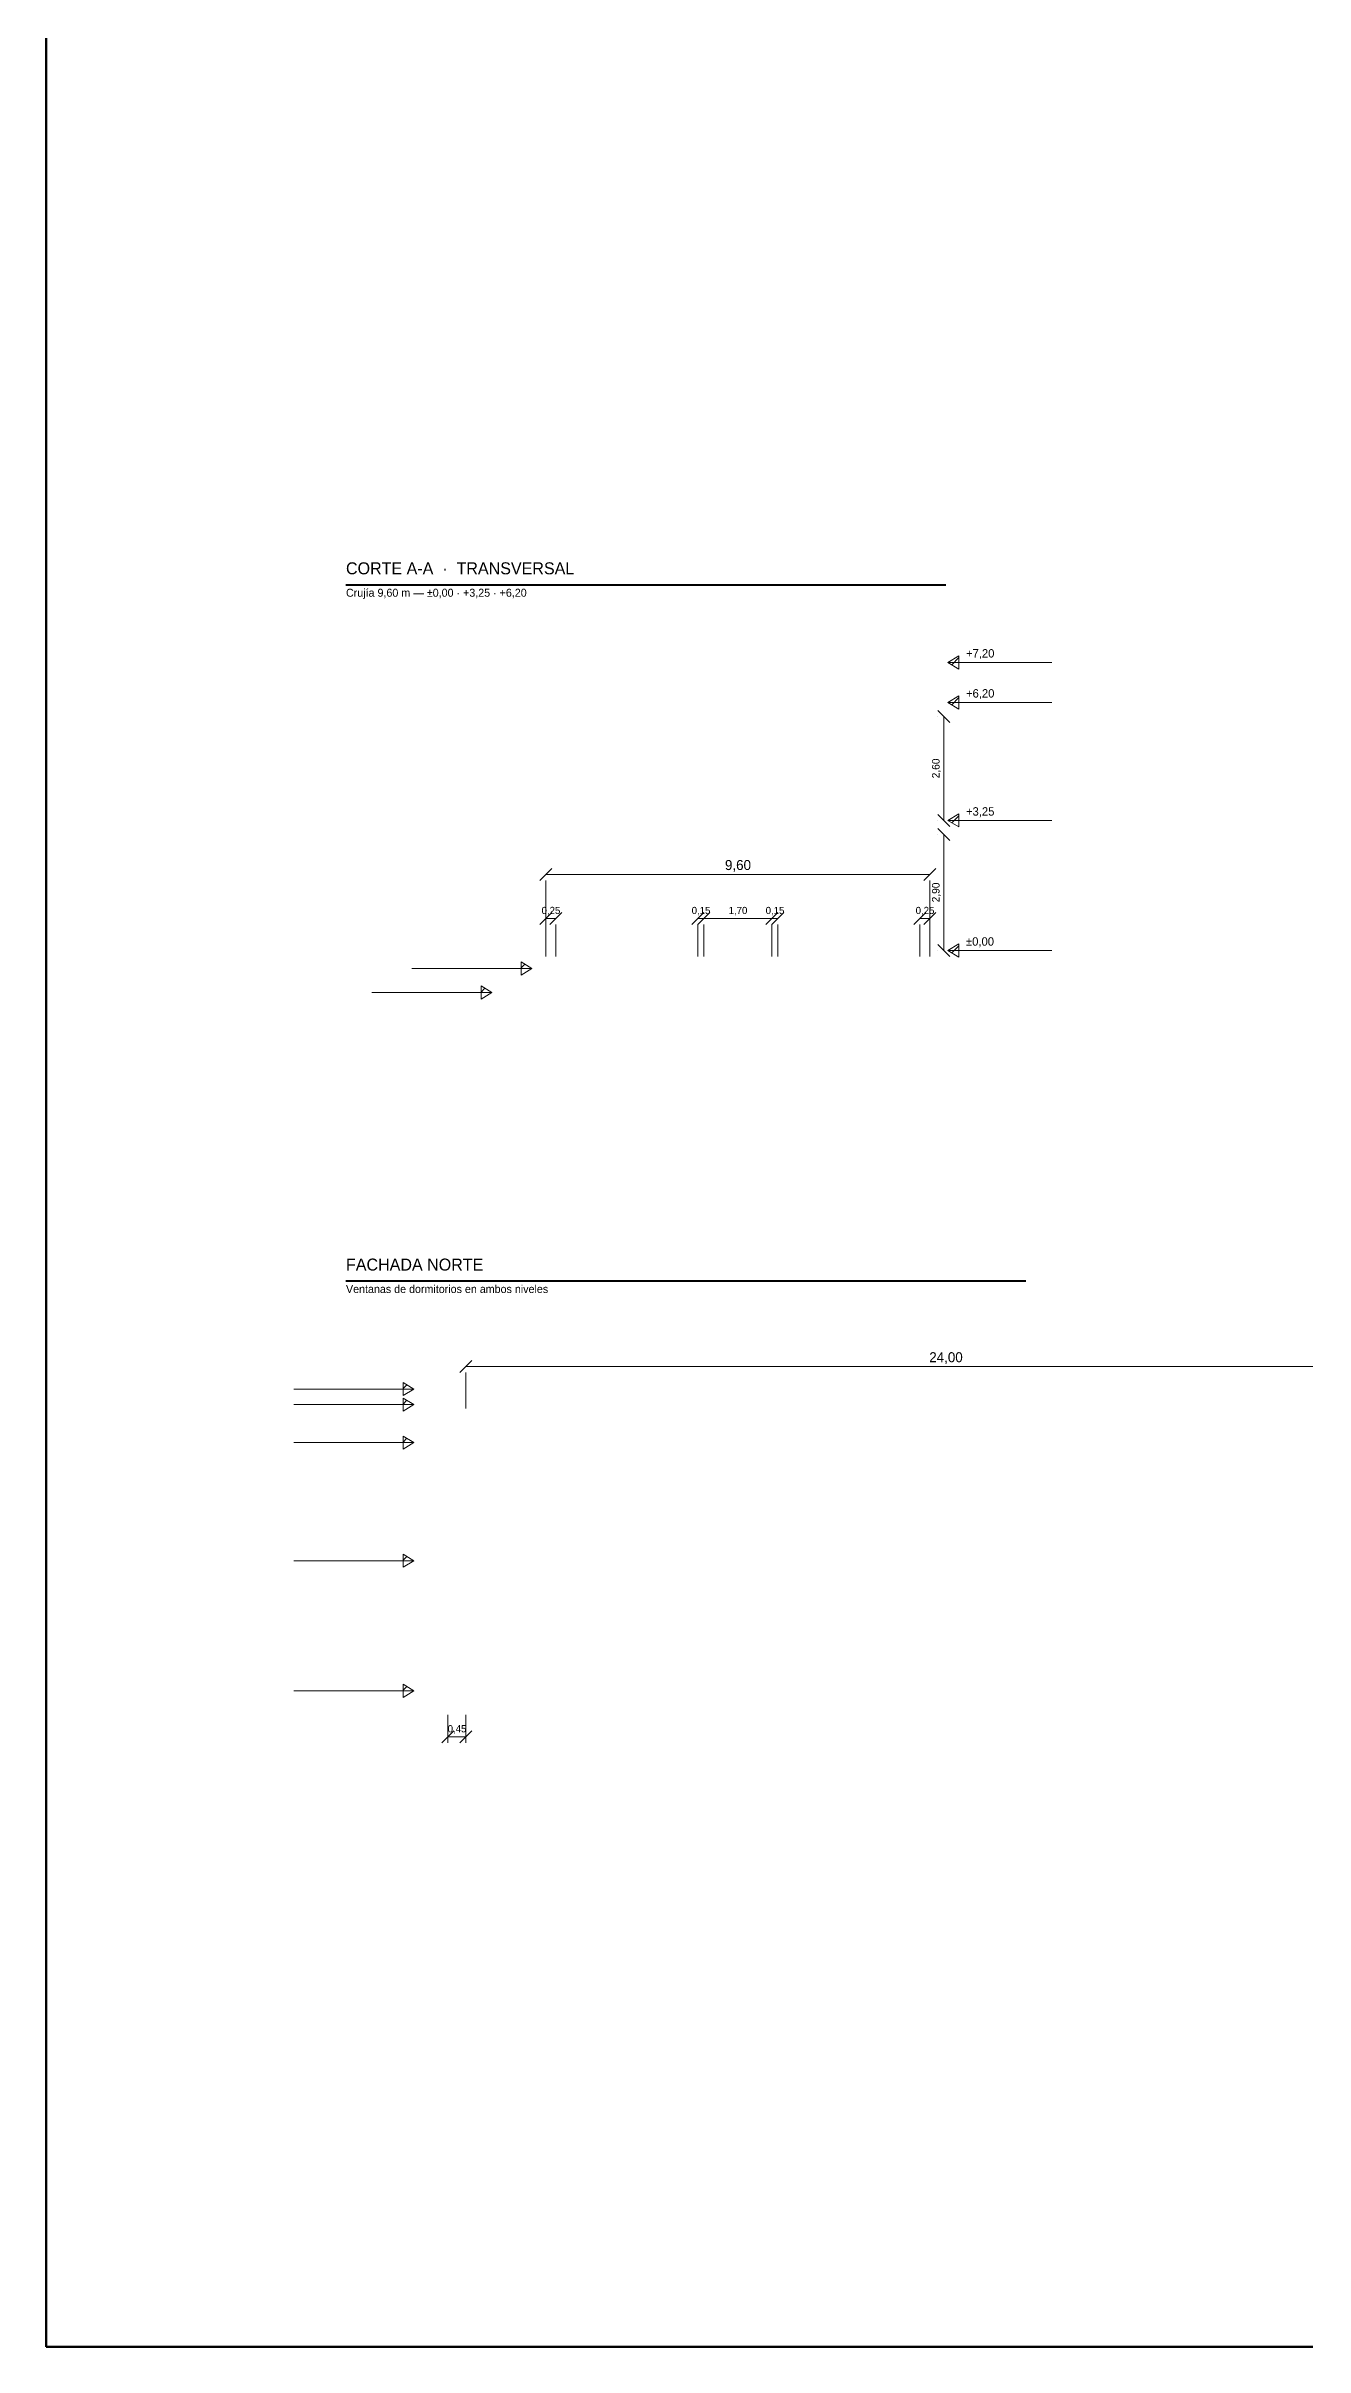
# Model space of a CAD drawing. Header units: metres. Extents: x -8 to 108, y -41 to 108.
# Drawn here: x 1.25 to 16.99, y -41.45 to -12.7 of the extents above; entities that cross this region are included whole.
import ezdxf
from ezdxf.enums import TextEntityAlignment as Align

# ---------------------------------------------------------------- set-up
doc = ezdxf.new("R2010")
doc.units = ezdxf.units.M
for name, color, linetype, lineweight in [('cota', 7, 'CONTINUOUS', 13), ('cota-texto', 7, 'CONTINUOUS', 5), ('hatch', 7, 'CONTINUOUS', 9), ('marco', 7, 'CONTINUOUS', 70), ('marco-medio', 7, 'CONTINUOUS', 40), ('nivel', 7, 'CONTINUOUS', 20), ('texto', 7, 'CONTINUOUS', 5), ('texto-suave', 7, 'CONTINUOUS', 5)]:
    doc.layers.add(name, color=color, linetype=linetype, lineweight=lineweight)

msp = doc.modelspace()

# ---------------------------------------------------------------- linework, layer by layer
at = {"layer": 'cota'}
for p, q in [((12.4, -21), (12.55, -21.15)), ((12.4, -21.075), (12.4, -21.075)), ((12.475, -22.375), (12.475, -21.075)), ((12.4, -22.3), (12.55, -22.45)), ((12.4, -22.375), (12.4, -22.375)), ((12.4, -22.475), (12.55, -22.625)), ((12.4, -22.55), (12.4, -22.55)), ((12.475, -24), (12.475, -22.55)), ((7.425, -23.125), (7.575, -22.975)), ((12.225, -23.125), (12.375, -22.975)), ((7.5, -23.05), (12.3, -23.05)), ((7.5, -24.075), (7.5, -23.125)), ((12.3, -24.075), (12.3, -23.125)), ((7.425, -23.675), (7.575, -23.525)), ((7.55, -23.675), (7.7, -23.525)), ((9.325, -23.675), (9.475, -23.525)), ((9.4, -23.675), (9.55, -23.525)), ((9.4, -23.675), (9.55, -23.525)), ((10.25, -23.675), (10.4, -23.525)), ((10.25, -23.675), (10.4, -23.525)), ((10.325, -23.675), (10.475, -23.525)), ((12.1, -23.675), (12.25, -23.525)), ((12.225, -23.675), (12.375, -23.525)), ((7.5, -23.6), (7.625, -23.6)), ((7.5, -24.075), (7.5, -23.675)), ((7.625, -24.075), (7.625, -23.675)), ((9.4, -23.6), (9.475, -23.6)), ((9.4, -24.075), (9.4, -23.675)), ((9.475, -23.6), (10.325, -23.6)), ((9.475, -24.075), (9.475, -23.675)), ((9.475, -24.075), (9.475, -23.675)), ((10.325, -23.6), (10.4, -23.6)), ((10.325, -24.075), (10.325, -23.675)), ((10.325, -24.075), (10.325, -23.675)), ((10.4, -24.075), (10.4, -23.675)), ((12.175, -23.6), (12.3, -23.6)), ((12.175, -24.075), (12.175, -23.675)), ((12.3, -24.075), (12.3, -23.675)), ((12.4, -23.925), (12.55, -24.075)), ((12.4, -24), (12.4, -24)), ((6.425, -29.275), (6.575, -29.125)), ((6.5, -29.2), (18.5, -29.2)), ((6.5, -29.725), (6.5, -29.275)), ((6.275, -33.55), (6.275, -33.9)), ((6.5, -33.55), (6.5, -33.9)), ((6.2, -33.9), (6.35, -33.75)), ((6.5, -33.825), (6.275, -33.825)), ((6.425, -33.9), (6.575, -33.75))]:
    msp.add_line(p, q, dxfattribs=at)
at = {"layer": 'hatch'}
for p, q in [((12.572, -20.429), (12.66, -20.341)), ((12.572, -20.929), (12.66, -20.841)), ((12.572, -22.404), (12.66, -22.316)), ((12.572, -24.029), (12.66, -23.941)), ((7.19, -24.219), (7.237, -24.171)), ((6.69, -24.519), (6.737, -24.471)), ((5.715, -29.474), (5.762, -29.426)), ((5.715, -29.669), (5.762, -29.621)), ((5.715, -30.144), (5.762, -30.096)), ((5.715, -31.619), (5.762, -31.571)), ((5.715, -33.244), (5.762, -33.196))]:
    msp.add_line(p, q, dxfattribs=at)
at = {"layer": 'marco'}
for p, q in [((1.25, -41.45), (1.25, -0.6)), ((58.85, -41.45), (1.25, -41.45))]:
    msp.add_line(p, q, dxfattribs=at)
at = {"layer": 'marco-medio'}
for p, q in [((5, -19.43), (12.5, -19.43)), ((5, -28.13), (13.5, -28.13))]:
    msp.add_line(p, q, dxfattribs=at)
at = {"layer": 'nivel'}
for p, q in [((12.525, -20.4), (13.825, -20.4)), ((12.525, -20.9), (13.825, -20.9)), ((12.525, -22.375), (13.825, -22.375)), ((12.525, -24), (13.825, -24)), ((7.325, -24.225), (5.825, -24.225)), ((6.825, -24.525), (5.325, -24.525)), ((5.85, -29.48), (4.35, -29.48)), ((5.85, -29.675), (4.35, -29.675)), ((5.85, -30.15), (4.35, -30.15)), ((5.85, -31.625), (4.35, -31.625)), ((5.85, -33.25), (4.35, -33.25))]:
    msp.add_line(p, q, dxfattribs=at)
for points in [[(12.525, -20.4), (12.66, -20.318), (12.66, -20.483)], [(12.525, -20.4), (12.66, -20.318), (12.66, -20.483)], [(12.525, -20.9), (12.66, -20.818), (12.66, -20.983)], [(12.525, -20.9), (12.66, -20.818), (12.66, -20.983)], [(12.525, -22.375), (12.66, -22.293), (12.66, -22.457)], [(12.525, -22.375), (12.66, -22.293), (12.66, -22.457)], [(7.325, -24.225), (7.19, -24.143), (7.19, -24.308)], [(7.325, -24.225), (7.19, -24.143), (7.19, -24.308)], [(12.525, -24), (12.66, -23.918), (12.66, -24.082)], [(12.525, -24), (12.66, -23.918), (12.66, -24.082)], [(6.825, -24.525), (6.69, -24.443), (6.69, -24.608)], [(6.825, -24.525), (6.69, -24.443), (6.69, -24.608)], [(5.85, -29.48), (5.715, -29.398), (5.715, -29.562)], [(5.85, -29.48), (5.715, -29.398), (5.715, -29.562)], [(5.85, -29.675), (5.715, -29.593), (5.715, -29.758)], [(5.85, -29.675), (5.715, -29.593), (5.715, -29.758)], [(5.85, -30.15), (5.715, -30.068), (5.715, -30.233)], [(5.85, -30.15), (5.715, -30.068), (5.715, -30.233)], [(5.85, -31.625), (5.715, -31.543), (5.715, -31.707)], [(5.85, -31.625), (5.715, -31.543), (5.715, -31.707)], [(5.85, -33.25), (5.715, -33.168), (5.715, -33.333)], [(5.85, -33.25), (5.715, -33.168), (5.715, -33.333)]]:
    msp.add_lwpolyline(points, close=True, dxfattribs=at)

# ---------------------------------------------------------------- texts
at = {"layer": 'cota-texto'}
for s, p in [('2,60', (12.42, -21.725)), ('2,90', (12.42, -23.275))]:
    msp.add_text(s, height=0.095, rotation=90, dxfattribs=at).set_placement(p, align=Align.CENTER)
for s, height, p in [('9,60', 0.125, (9.9, -22.995)), ('0,25', 0.09, (7.562, -23.545)), ('0,15', 0.09, (9.438, -23.545)), ('1,70', 0.09, (9.9, -23.545)), ('0,15', 0.09, (10.363, -23.545)), ('0,25', 0.09, (12.238, -23.545)), ('24,00', 0.125, (12.5, -29.145)), ('0,45', 0.09, (6.388, -33.77))]:
    msp.add_text(s, height=height, dxfattribs=at).set_placement(p, align=Align.CENTER)
at = {"layer": 'texto'}
for s, height, p in [('CORTE A-A  ·  TRANSVERSAL', 0.15, (5, -19.3)), ('+7,20', 0.105, (12.75, -20.34)), ('+6,20', 0.105, (12.75, -20.84)), ('+3,25', 0.105, (12.75, -22.315)), ('±0,00', 0.105, (12.75, -23.94)), ('FACHADA NORTE', 0.15, (5, -28))]:
    msp.add_text(s, height=height, dxfattribs=at).set_placement(p)
at = {"layer": 'texto-suave'}
for s, p in [('Crujía 9,60 m — ±0,00 · +3,25 · +6,20', (5, -19.58)), ('Ventanas de dormitorios en ambos niveles', (5, -28.28))]:
    msp.add_text(s, height=0.1, dxfattribs=at).set_placement(p)

doc.saveas('drawing.dxf')
